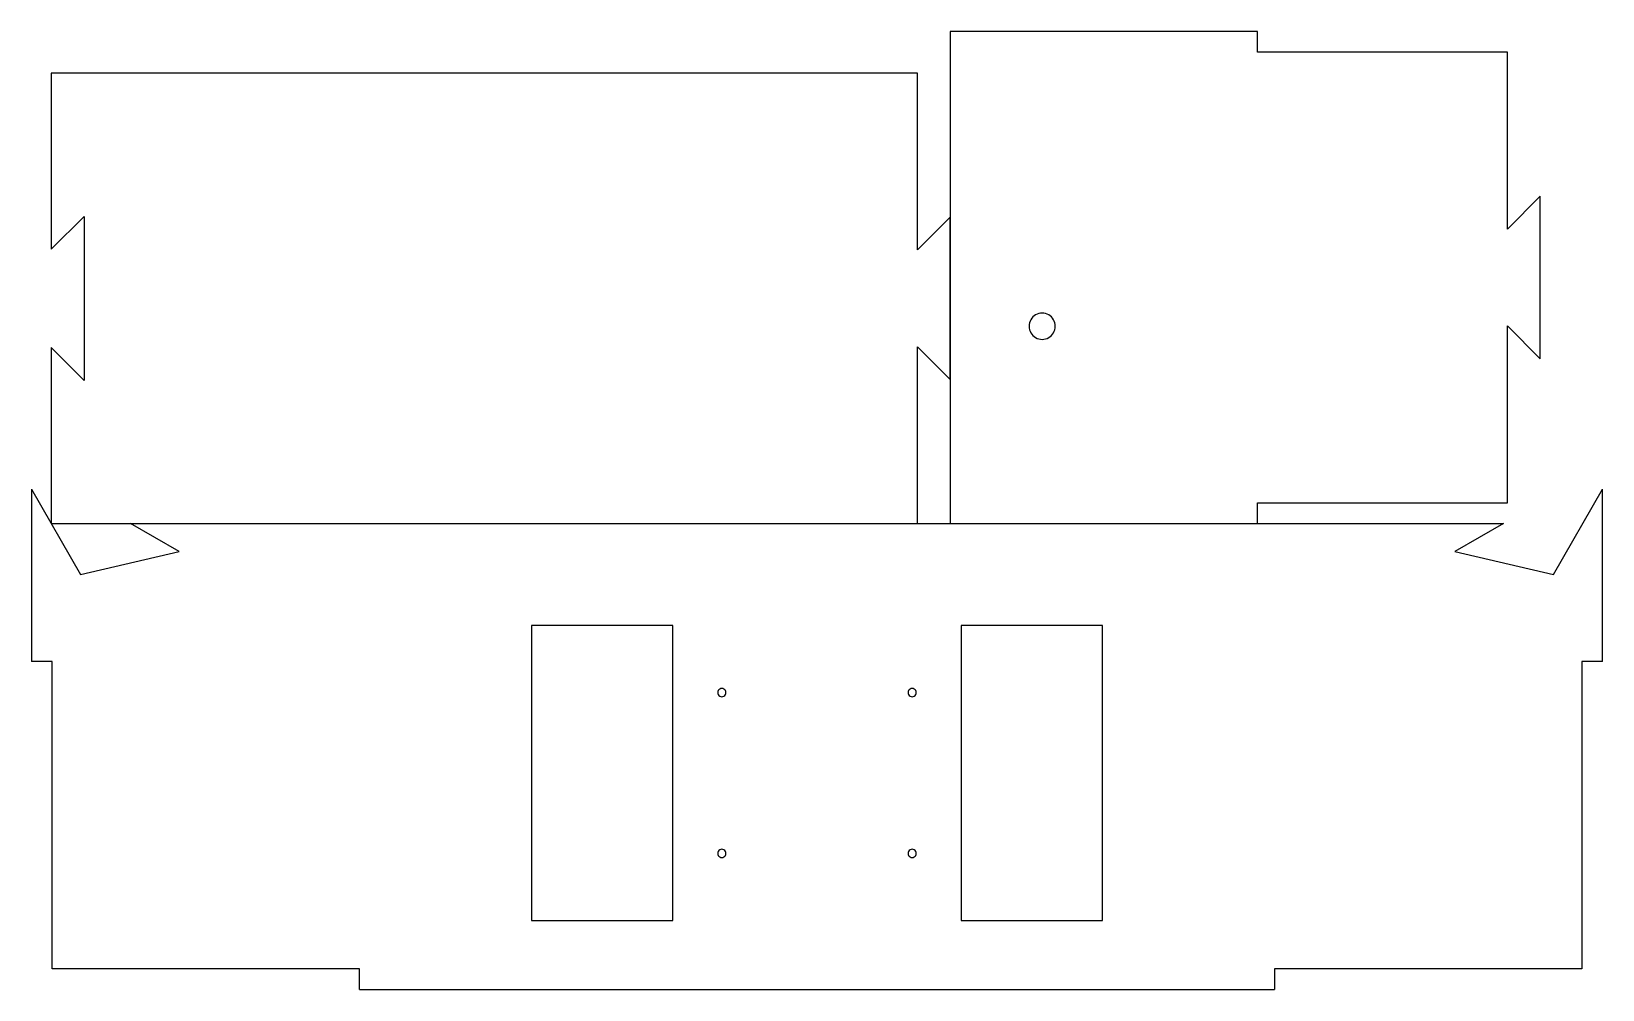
# Model space of a CAD drawing. Extents: x 0 to 479, y 0 to 292.
import ezdxf

# ---------------------------------------------------------------- set-up
doc = ezdxf.new("R2010")
doc.units = 0
doc.layers.get('0').update_dxf_attribs({"linetype": 'CONTINUOUS'})

msp = doc.modelspace()

# ---------------------------------------------------------------- linework, layer by layer
at = {"color": 7}
for points in [[(280.221814, 292.120743), (280.221814, 142.120779)], [(373.8718, 292.120743), (280.221814, 292.120743)], [(373.8718, 285.77077), (373.8718, 292.120743)], [(450.121885, 285.77077), (373.8718, 285.77077)], [(450.121885, 231.879352), (450.121885, 285.77077)], [(6.171822, 279.420717), (6.171822, 225.770758)], [(270.221834, 279.420717), (6.171822, 279.420717)], [(270.221834, 225.529299), (270.221834, 279.420717)], [(460.121865, 241.879332), (450.121885, 231.879352)], [(460.121865, 192.36219), (460.121865, 241.879332)], [(6.171822, 225.770758), (16.171802, 235.770738)], [(16.171802, 235.770738), (16.171802, 185.770732)], [(280.221814, 235.529358), (270.221834, 225.529299)], [(280.221814, 186.01219), (280.221814, 235.529358)], [(450.121885, 202.36217), (460.121865, 192.36219)], [(450.121885, 148.470752), (450.121885, 202.36217)], [(6.171822, 195.770738), (6.171822, 142.120779)], [(16.171802, 185.770732), (6.171822, 195.770738)], [(270.221834, 196.012197), (280.221814, 186.01219)], [(270.221834, 142.120779), (270.221834, 196.012197)], [(0.120758, 152.601533), (15.120744, 126.620746)], [(0.120758, 152.601533), (0.120758, 100.120768)], [(464.120619, 126.620746), (479.120721, 152.601533)], [(479.120721, 100.120768), (479.120721, 152.601533)], [(373.8718, 142.120779), (373.8718, 148.470752)], [(373.8718, 148.470752), (450.121885, 148.470752)], [(6.171822, 142.120779), (270.221834, 142.120779)], [(45.120711, 133.575954), (30.320766, 142.120779)], [(30.320766, 142.120779), (448.92073, 142.120779)], [(280.221814, 142.120779), (373.8718, 142.120779)], [(448.92073, 142.120779), (434.120652, 133.575954), (464.120619, 126.620746)], [(15.120744, 126.620746), (45.120711, 133.575954)], [(283.620705, 21.120788), (326.620709, 21.120788), (326.620709, 111.12074)], [(283.620705, 111.12074), (283.620705, 21.120788)], [(326.620709, 111.12074), (283.620705, 111.12074)], [(6.470669, 100.120768), (0.120758, 100.120768)], [(100.120786, 0.120756), (100.120786, 6.470729), (6.470669, 6.470729), (6.470669, 100.120768)], [(479.120721, 100.120768), (472.770695, 100.120768), (472.770695, 6.470729), (379.12071, 6.470729), (379.12071, 0.120756)], [(100.120786, 0.120756), (379.12071, 0.120756)]]:
    msp.add_lwpolyline(points, dxfattribs=at)
for points in [[(312.271799, 202.270757)], [(152.620787, 21.120788), (195.620764, 21.120788), (195.620764, 111.12074), (152.620787, 111.12074)], [(211.870732, 90.620744)], [(269.870732, 90.620744)], [(211.870732, 41.620758)], [(269.870732, 41.620758)]]:
    msp.add_lwpolyline(points, close=True, dxfattribs=at)
for points in [[(310.27313, 205.738692), (309.034851, 206.454246), (307.508753, 206.454246), (306.270474, 205.738692)], [(306.270474, 205.738692), (305.032195, 205.023138), (304.270159, 203.700914), (304.271804, 202.270757)], [(304.271804, 202.270757), (304.270159, 200.8406), (305.032195, 199.518376), (306.270474, 198.802822)], [(312.271799, 202.270757), (312.273444, 203.700914), (311.511409, 205.023138), (310.27313, 205.738692)], [(310.27313, 198.802822), (311.511409, 199.518376), (312.273444, 200.8406), (312.271799, 202.270757)], [(306.270474, 198.802822), (307.508753, 198.087268), (309.034851, 198.087268), (310.27313, 198.802822)], [(209.995011, 91.705365), (209.607892, 91.481516), (209.36984, 91.067922), (209.370737, 90.620744)], [(211.246458, 91.705365), (210.859339, 91.929213), (210.38213, 91.929213), (209.995011, 91.705365)], [(211.870732, 90.620744), (211.871629, 91.067922), (211.633577, 91.481516), (211.246458, 91.705365)], [(267.995011, 91.705365), (267.607892, 91.481516), (267.36984, 91.067922), (267.370737, 90.620744)], [(269.246458, 91.705365), (268.859339, 91.929213), (268.38213, 91.929213), (267.995011, 91.705365)], [(269.870732, 90.620744), (269.871629, 91.067922), (269.633577, 91.481516), (269.246458, 91.705365)], [(209.370737, 90.620744), (209.36984, 90.173566), (209.607892, 89.759972), (209.995011, 89.536124)], [(209.995011, 89.536124), (210.38213, 89.312275), (210.859339, 89.312275), (211.246458, 89.536124)], [(211.246458, 89.536124), (211.633577, 89.759972), (211.871629, 90.173566), (211.870732, 90.620744)], [(267.370737, 90.620744), (267.36984, 90.173566), (267.607892, 89.759972), (267.995011, 89.536124)], [(267.995011, 89.536124), (268.38213, 89.312275), (268.859339, 89.312275), (269.246458, 89.536124)], [(269.246458, 89.536124), (269.633577, 89.759972), (269.871629, 90.173566), (269.870732, 90.620744)], [(209.995011, 42.705378), (209.607892, 42.48153), (209.36984, 42.067936), (209.370737, 41.620758)], [(209.370737, 41.620758), (209.36984, 41.173579), (209.607892, 40.759985), (209.995011, 40.536137)], [(211.246458, 42.705378), (210.859339, 42.929226), (210.38213, 42.929226), (209.995011, 42.705378)], [(209.995011, 40.536137), (210.38213, 40.312289), (210.859339, 40.312289), (211.246458, 40.536137)], [(211.870732, 41.620758), (211.871629, 42.067936), (211.633577, 42.48153), (211.246458, 42.705378)], [(211.246458, 40.536137), (211.633577, 40.759985), (211.871629, 41.173579), (211.870732, 41.620758)], [(267.995011, 42.705378), (267.607892, 42.48153), (267.36984, 42.067936), (267.370737, 41.620758)], [(267.370737, 41.620758), (267.36984, 41.173579), (267.607892, 40.759985), (267.995011, 40.536137)], [(269.246458, 42.705378), (268.859339, 42.929226), (268.38213, 42.929226), (267.995011, 42.705378)], [(267.995011, 40.536137), (268.38213, 40.312289), (268.859339, 40.312289), (269.246458, 40.536137)], [(269.870732, 41.620758), (269.871629, 42.067936), (269.633577, 42.48153), (269.246458, 42.705378)], [(269.246458, 40.536137), (269.633577, 40.759985), (269.871629, 41.173579), (269.870732, 41.620758)]]:
    msp.add_open_spline(points, degree=3, dxfattribs=at)

doc.saveas('drawing.dxf')
